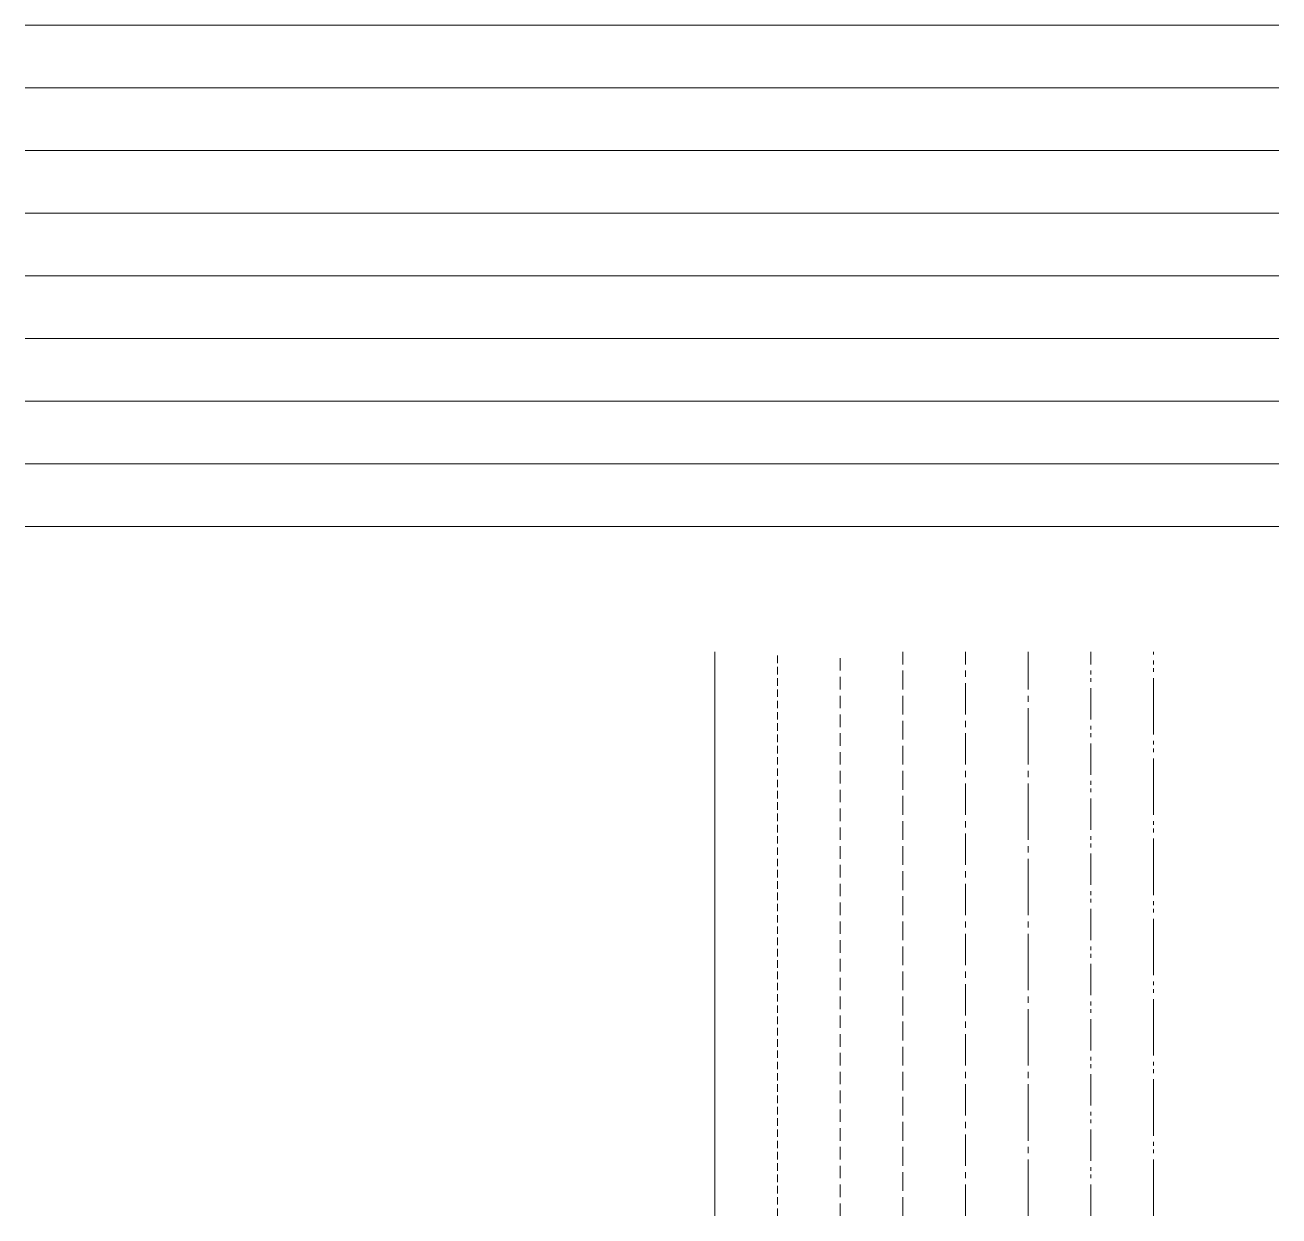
# Model space of a CAD drawing. Units: millimetres at full size, sheet at 1:200. Extents: x -20000 to 20000, y -20000 to 18000.
import ezdxf

# ---------------------------------------------------------------- set-up
doc = ezdxf.new("R2010")
doc.units = ezdxf.units.MM
doc.header["$LTSCALE"] = 200
for name, pattern in [('CHAIN1', [8, 5, -1, 1, -1]), ('CHAIN2', [12, 9, -1, 1, -1]), ('DASHED1', [1.8, 1.2, -0.6]), ('DASHED2', [3, 2, -1]), ('DASHED3', [4, 3, -1]), ('DOUBLE_CHAIN1', [8.8, 5, -1, 0.6, -0.6, 0.6, -1]), ('DOUBLE_CHAIN2', [12.8, 9, -1, 0.6, -0.6, 0.6, -1])]:
    doc.linetypes.add(name, pattern=pattern)
doc.layers.add('0-0__本体', color=176, linetype='Continuous', lineweight=18)

msp = doc.modelspace()

# ---------------------------------------------------------------- linework, layer by layer
at = {"layer": '0-0__本体', "color": 211}
msp.add_line((-20000, 18000), (20000, 18000), dxfattribs=at)
at = {"layer": '0-0__本体', "color": 190}
msp.add_line((-20000, 16000), (20000, 16000), dxfattribs=at)
at = {"layer": '0-0__本体', "color": 54}
msp.add_line((-20000, 14000), (20000, 14000), dxfattribs=at)
at = {"layer": '0-0__本体', "color": 5}
msp.add_line((-20000, 12000), (20000, 12000), dxfattribs=at)
at = {"layer": '0-0__本体', "color": 200}
msp.add_line((-20000, 10000), (20000, 10000), dxfattribs=at)
at = {"layer": '0-0__本体', "color": 40}
for p, q in [((-20000, 8000), (20000, 8000)), ((-20000, 2000), (20000, 2000))]:
    msp.add_line(p, q, dxfattribs=at)
at = {"layer": '0-0__本体', "color": 92}
msp.add_line((-20000, 6000), (20000, 6000), dxfattribs=at)
at = {"layer": '0-0__本体'}
for p, q in [((-20000, 4000), (20000, 4000)), ((2000, -20000), (2000, -2000))]:
    msp.add_line(p, q, dxfattribs=at)
at = {"layer": '0-0__本体', "linetype": 'DASHED1'}
msp.add_line((4000, -20000), (4000, -2000), dxfattribs=at)
at = {"layer": '0-0__本体', "linetype": 'DASHED2'}
msp.add_line((6000, -20000), (6000, -2000), dxfattribs=at)
at = {"layer": '0-0__本体', "linetype": 'DASHED3'}
msp.add_line((8000, -20000), (8000, -2000), dxfattribs=at)
at = {"layer": '0-0__本体', "linetype": 'CHAIN1'}
msp.add_line((10000, -20000), (10000, -2000), dxfattribs=at)
at = {"layer": '0-0__本体', "linetype": 'CHAIN2'}
msp.add_line((12000, -20000), (12000, -2000), dxfattribs=at)
at = {"layer": '0-0__本体', "linetype": 'DOUBLE_CHAIN1'}
msp.add_line((14000, -20000), (14000, -2000), dxfattribs=at)
at = {"layer": '0-0__本体', "linetype": 'DOUBLE_CHAIN2'}
msp.add_line((16000, -20000), (16000, -2000), dxfattribs=at)

doc.saveas('drawing.dxf')
